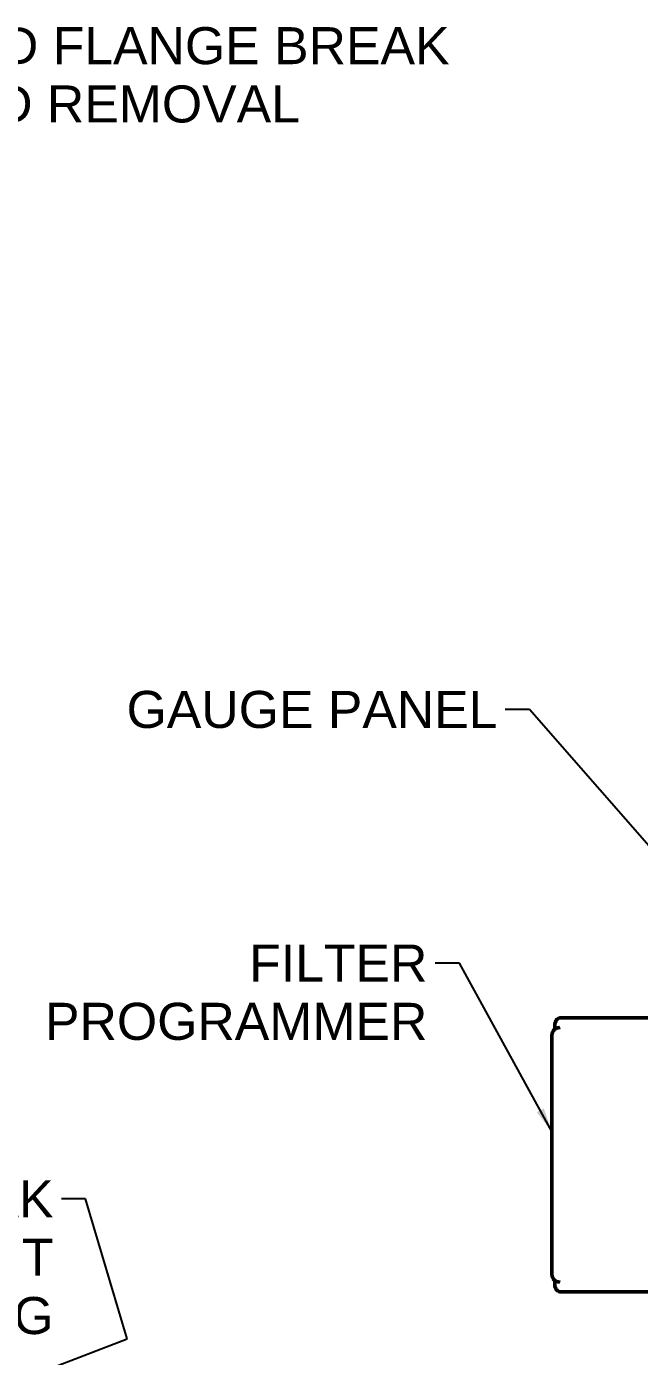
# Model space of a CAD drawing. Header units: inches. Extents: x 20 to 536, y 8 to 344.
# Drawn here: x 189 to 228.7, y 94.7 to 180.9 of the extents above; entities that cross this region are included whole.
import ezdxf

# ---------------------------------------------------------------- set-up
doc = ezdxf.new("R2010")
doc.units = ezdxf.units.IN
doc.header["$LTSCALE"] = 16
doc.header["$MEASUREMENT"] = 0
for name, color, linetype, lineweight in [('Symbol', 7, 'Continuous', 25), ('Symbol (ANSI)', 7, 'Continuous', 25), ('Visible (ANSI)', 7, 'Continuous', 50)]:
    doc.layers.add(name, color=color, linetype=linetype, lineweight=lineweight)
doc.styles.add('Standard D-E', font='arial.ttf')
doc.dimstyles.new('in [mm] D-E NeptuneBenson$7', dxfattribs={"dimscale": 16, "dimtxt": 0.15, "dimasz": 0.098425, "dimexe": 0.125, "dimexo": 0.063, "dimgap": 0.031496, "dimtad": 0, "dimtih": 1, "dimtoh": 1, "dimdec": 4, "dimrnd": 1e-08, "dimzin": 3, "dimdsep": 46, "dimlunit": 5, "dimtxsty": 'Standard D-E', "dimcen": 0.09, "dimdle": 0.393701, "dimclrd": 256, "dimclre": 256, "dimclrt": 256, "dimadec": 1, "dimazin": 1, "dimtfac": 1, "dimtofl": 0, "dimtmove": 0, "dimatfit": 3, "dimfxl": 1, "dimfrac": 1, "dimtolj": 1, "dimtzin": 4, "dimlwd": -1, "dimlwe": -1, "dimarcsym": 0})

msp = doc.modelspace()

# ---------------------------------------------------------------- linework, layer by layer
at = {"layer": 'Visible (ANSI)'}
for p, q in [((230.87559, 116.62531), (223.62559, 116.62531)), ((223.06758, 115.50031), (223.06758, 100.00031)), ((223.25059, 115.88699), (223.25059, 116.12531)), ((223.25059, 99.37531), (223.25059, 99.61363)), ((223.62559, 98.87531), (230.87559, 98.87531))]:
    msp.add_line(p, q, dxfattribs=at)
for centre, start, end in [((223.56758, 115.50031), 90, 180), ((223.56758, 100.00031), 180, 270)]:
    msp.add_arc(centre, 0.5, start, end, dxfattribs=at)
for points, knots in [([(223.25059, 116.12531), (223.25059, 116.16458), (223.25364, 116.20384), (223.26625, 116.28147), (223.27576, 116.31983), (223.30321, 116.3954), (223.32101, 116.43273), (223.37134, 116.50586), (223.40416, 116.54243), (223.48326, 116.59383), (223.52297, 116.6114), (223.58609, 116.62341), (223.60583, 116.62531), (223.62559, 116.62531)], [3.14159265, 3.14159265, 3.14159265, 3.14159265, 3.45575192, 3.45575192, 3.76991118, 3.76991118, 4.08407045, 4.08407045, 4.39822972, 4.39822972, 4.61757201, 4.61757201, 4.71238898, 4.71238898, 4.71238898, 4.71238898]), ([(223.62559, 98.87531), (223.59031, 98.87531), (223.5552, 98.88154), (223.48934, 98.90406), (223.45929, 98.92086), (223.40192, 98.96318), (223.37709, 98.98966), (223.3295, 99.05278), (223.31026, 99.09001), (223.28038, 99.16529), (223.2699, 99.20349), (223.25548, 99.28089), (223.2516, 99.32006), (223.25065, 99.36465), (223.25059, 99.36998), (223.25059, 99.37531)], [1.57079633, 1.57079633, 1.57079633, 1.57079633, 1.74012441, 1.74012441, 1.92411606, 1.92411606, 2.15648211, 2.15648211, 2.47064138, 2.47064138, 2.78480064, 2.78480064, 3.09895991, 3.09895991, 3.14159265, 3.14159265, 3.14159265, 3.14159265]), ([(223.58862, 99.49621), (223.58862, 99.49621), (223.58379, 99.49859), (223.57368, 99.50008), (223.57063, 99.50031), (223.56758, 99.50031)], [4.443703612, 4.443703612, 4.443703612, 4.443703612, 4.639153233, 4.639153233, 4.71238898, 4.71238898, 4.71238898, 4.71238898])]:
    msp.add_open_spline(points, degree=3, knots=knots, dxfattribs=at)
msp.add_open_spline([(223.56758, 116.00031), (223.57877, 116.00031), (223.58862, 116.00441), (223.58862, 116.00441)], degree=3, dxfattribs=at)

# ---------------------------------------------------------------- texts
at = {"layer": 'Symbol', "insert": (214.99734, 121.379), "char_height": 2.4000001, "width": 24.7810995, "attachment_point": 3, "line_spacing_factor": 0.944221, "style": 'Standard D-E'}
msp.add_mtext('\\fArial|b0|i0;FILTER\\P\\fArial|b0|i0;PROGRAMMER', dxfattribs=at)
at = {"layer": 'Symbol (ANSI)', "char_height": 2.4000001, "width": 44.3524428, "line_spacing_factor": 0.944221, "style": 'Standard D-E'}
for s, insert, attachment_point in [('\\fArial|b0|i0;REQUIRED FLANGE BREAK\\P\\fArial|b0|i0;FOR HEAD REMOVAL', (172.09565, 180.82998), 1), ('\\fArial|b0|i0;REQUIRED FLANGE BREAK\\P\\fArial|b0|i0;FOR INFLUENT\\P\\fArial|b0|i0;INSPECTION/CLEANING', (190.77986, 106.09007), 3)]:
    msp.add_mtext(s, dxfattribs=dict(at, insert=insert, attachment_point=attachment_point))
at = {"layer": 'Symbol (ANSI)', "insert": (219.54149, 137.81354), "char_height": 2.4000001, "width": 24.0420755, "attachment_point": 3, "style": 'Standard D-E'}
msp.add_mtext('\\fArial|b0|i0;GAUGE PANEL', dxfattribs=at)

# ---------------------------------------------------------------- leaders
at = {"layer": 'Symbol', "annotation_type": 0, "has_hookline": 1, "hookline_direction": 1, "text_width": 24.47313}
msp.add_leader([(223.06758, 109.25459), (217.07608, 120.179), (215.50127, 120.179)], dimstyle='in [mm] D-E NeptuneBenson$7', override={"dimtad": 0}, dxfattribs=at)
at = {"layer": 'Symbol (ANSI)', "annotation_type": 0, "has_hookline": 1}
for points, hookline_direction, text_width in [([(164.86874, 168.19538), (170.01691, 179.62998), (171.59171, 179.62998)], 0, 44.07094), ([(231.23258, 125.59778), (221.62023, 136.61354), (220.04542, 136.61354)], 1, 23.73806), ([(174.46924, 87.72741), (195.5529, 95.83304), (192.8586, 104.89007), (191.2838, 104.89007)], 1, 44.07094)]:
    msp.add_leader(points, dimstyle='in [mm] D-E NeptuneBenson$7', override={"dimtad": 0}, dxfattribs=dict(at, hookline_direction=hookline_direction, text_width=text_width))

doc.saveas('drawing.dxf')
